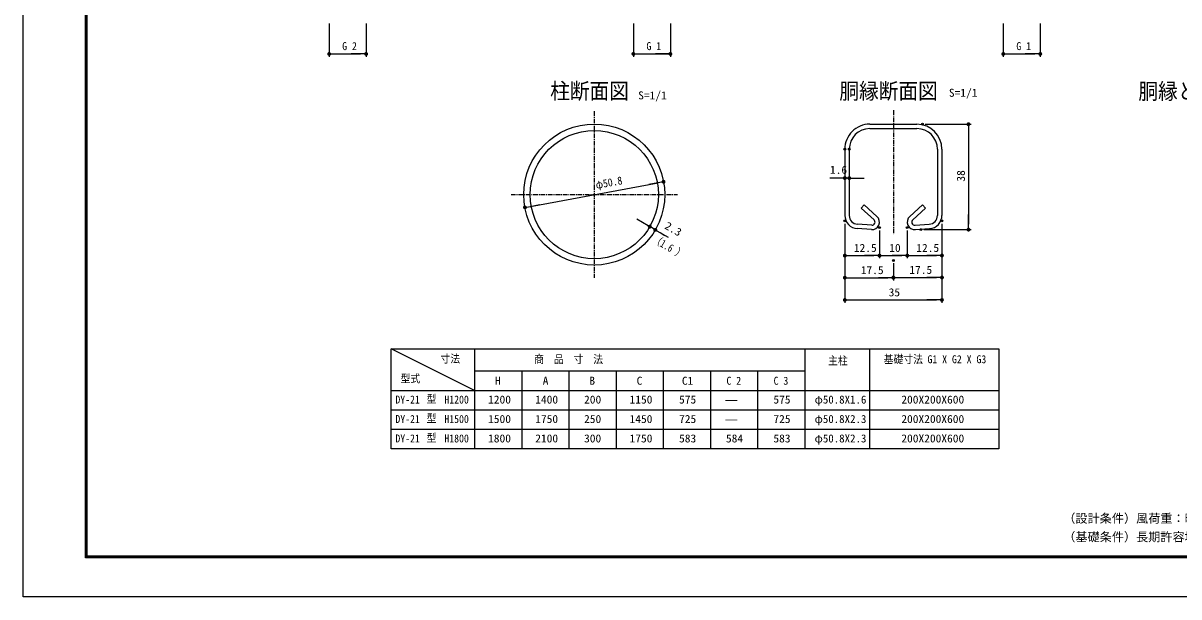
# Model space of a CAD drawing. Units: millimetres, scale not verified. Extents: x -5012 to 5012, y -3544 to 3544.
# Drawn here: x -5012 to 1237, y -3544 to -443 of the extents above; entities that cross this region are included whole.
import ezdxf
from ezdxf.enums import TextEntityAlignment as Align

# ---------------------------------------------------------------- set-up
doc = ezdxf.new("R2010")
doc.units = ezdxf.units.MM
doc.header["$LTSCALE"] = 20
doc.header["$PDMODE"] = 32
doc.header["$PDSIZE"] = 10
doc.linetypes.add('USER2', pattern=[2, 1.25, -0.25, 0.25, -0.25])
for name, color, linetype, lineweight in [('0-0_5寸法', 1, 'Continuous', 25), ('0-4_6文字', 1, 'Continuous', 25), ('0-5_9断面', 7, 'Continuous', 25), ('0-A_0', 7, 'Continuous', 25), ('1-0_D-TTL-TXT', 2, 'Continuous', 25)]:
    doc.layers.add(name, color=color, linetype=linetype, lineweight=lineweight)
doc.layers.add('0-1_DEFPOINTS', color=7, linetype='Continuous')
doc.styles.add('ＭＳ ゴシック', font='')
doc.styles.get('ＭＳ ゴシック').set_extended_font_data('MS Gothic')

# ---------------------------------------------------------------- blocks, each defined once
blk = doc.blocks.new('M1')
at = {"layer": '0-0_5寸法'}
blk.add_line((-7, 0), (-54.01, 0), dxfattribs=at)
for points in [[(7, 0), (-7, 0), (-6.94, 0.88)], [(0, 0), (-6.94, -0.88), (-7, 0)], [(0, 0), (-7, 0), (7, 0)], [(6.94, 0.88), (-6.94, 0.88), (-6.78, 1.74)], [(7, 0), (-6.94, 0.88), (6.94, 0.88)], [(0, 0), (-6.78, -1.74), (-6.94, -0.88)], [(6.51, 2.58), (-6.78, 1.74), (-6.51, 2.58)], [(6.78, 1.74), (-6.78, 1.74), (6.51, 2.58)], [(6.94, 0.88), (-6.78, 1.74), (6.78, 1.74)], [(0, 0), (-6.51, -2.58), (-6.78, -1.74)], [(6.51, 2.58), (-6.51, 2.58), (-6.13, 3.37)], [(0, 0), (-6.13, -3.37), (-6.51, -2.58)], [(6.13, 3.37), (-6.13, 3.37), (-5.66, 4.11)], [(6.51, 2.58), (-6.13, 3.37), (6.13, 3.37)], [(0, 0), (-5.66, -4.11), (-6.13, -3.37)], [(5.66, 4.11), (-5.66, 4.11), (-5.1, 4.79)], [(6.13, 3.37), (-5.66, 4.11), (5.66, 4.11)], [(0, 0), (-5.1, -4.79), (-5.66, -4.11)], [(5.1, 4.79), (-5.1, 4.79), (-4.46, 5.39)], [(5.66, 4.11), (-5.1, 4.79), (5.1, 4.79)], [(0, 0), (-4.46, -5.39), (-5.1, -4.79)], [(3.75, 5.91), (-4.46, 5.39), (-3.75, 5.91)], [(4.46, 5.39), (-4.46, 5.39), (3.75, 5.91)], [(5.1, 4.79), (-4.46, 5.39), (4.46, 5.39)], [(0, 0), (-3.75, -5.91), (-4.46, -5.39)], [(3.75, 5.91), (-3.75, 5.91), (-2.98, 6.33)], [(0, 0), (-2.98, -6.33), (-3.75, -5.91)], [(2.98, 6.33), (-2.98, 6.33), (-2.16, 6.66)], [(3.75, 5.91), (-2.98, 6.33), (2.98, 6.33)], [(0, 0), (-2.16, -6.66), (-2.98, -6.33)], [(2.16, 6.66), (-2.16, 6.66), (-1.31, 6.88)], [(2.98, 6.33), (-2.16, 6.66), (2.16, 6.66)], [(0, 0), (-1.31, -6.88), (-2.16, -6.66)], [(1.31, 6.88), (-1.31, 6.88), (-0.44, 6.99)], [(2.16, 6.66), (-1.31, 6.88), (1.31, 6.88)], [(0, 0), (-0.44, -6.99), (-1.31, -6.88)], [(1.31, 6.88), (-0.44, 6.99), (0.44, 6.99)], [(0, 0), (0.44, -6.99), (-0.44, -6.99)], [(6.94, -0.88), (0, 0), (7, 0)], [(6.78, -1.74), (0, 0), (6.94, -0.88)], [(6.51, -2.58), (0, 0), (6.78, -1.74)], [(6.13, -3.37), (0, 0), (6.51, -2.58)], [(5.66, -4.11), (0, 0), (6.13, -3.37)], [(5.1, -4.79), (0, 0), (5.66, -4.11)], [(4.46, -5.39), (0, 0), (5.1, -4.79)], [(3.75, -5.91), (0, 0), (4.46, -5.39)], [(2.98, -6.33), (0, 0), (3.75, -5.91)], [(2.16, -6.66), (0, 0), (2.98, -6.33)], [(1.31, -6.88), (0, 0), (2.16, -6.66)], [(0.44, -6.99), (0, 0), (1.31, -6.88)]]:
    blk.add_solid(points, dxfattribs=at)

msp = doc.modelspace()

# ---------------------------------------------------------------- linework, layer by layer
at = {"layer": '0-0_5寸法'}
for p, q in [((-3357.47, -445.64), (-3357.47, -625)), ((-3157.47, -445.64), (-3157.47, -625)), ((-1712.54, -445.64), (-1712.54, -625)), ((-1512.54, -445.64), (-1512.54, -625)), ((287.46, -445.64), (287.46, -625)), ((487.46, -445.64), (487.46, -625)), ((-3327.47, -610), (-3187.47, -610)), ((-1682.54, -610), (-1517.54, -610)), ((317.46, -610), (457.46, -610)), ((-134.26, -989.41), (114.37, -989.41)), ((99.37, -1019.41), (99.37, -1529.35)), ((-569.26, -1139.42), (-569.26, -1295.9)), ((-545.26, -1139.42), (-545.26, -1295.9)), ((-2269.16, -1433.6), (-1578.83, -1306.15)), ((-599.26, -1280.9), (-629.26, -1280.9)), ((-545.26, -1280.9), (-569.26, -1280.9)), ((-515.26, -1280.9), (-485.26, -1280.9)), ((-1640.81, -1533.38), (-1666.79, -1518.38)), ((-1594.04, -1560.38), (-1614.83, -1548.38)), ((-569.26, -1527.17), (-569.26, -1954.31)), ((-569.26, -1527.17), (-569.26, -1714.31)), ((-569.26, -1527.17), (-569.26, -1834.31)), ((-142.86, -1559.35), (114.37, -1559.35)), ((-44.26, -1527.17), (-44.26, -1714.31)), ((-44.26, -1527.17), (-44.26, -1832.9)), ((-44.26, -1527.17), (-44.26, -1954.31)), ((-1584.95, -1565.63), (-1523.89, -1600.89)), ((-1568.06, -1575.38), (-1542.08, -1590.38)), ((-381.76, -1563.41), (-381.76, -1714.31)), ((-381.76, -1563.41), (-381.76, -1714.31)), ((-231.76, -1563.41), (-231.76, -1714.31)), ((-231.76, -1563.41), (-231.76, -1714.31)), ((-539.26, -1699.31), (-411.76, -1699.31)), ((-351.76, -1699.31), (-261.76, -1699.31)), ((-306.76, -1741.34), (-306.76, -1832.9)), ((-306.76, -1741.34), (-306.76, -1834.31)), ((-201.76, -1699.31), (-74.26, -1699.31)), ((-539.26, -1819.31), (-336.76, -1819.31)), ((-276.76, -1817.9), (-74.26, -1817.9)), ((-539.26, -1939.31), (-74.26, -1939.31))]:
    msp.add_line(p, q, dxfattribs=at)
for points in [[(-1604.43, -1558.85), (-1593.6, -1570.87), (-1604.54, -1560.16)], [(-1604.54, -1560.16), (-1594.92, -1570.84), (-1604.48, -1561.48)], [(-1604.54, -1560.16), (-1593.6, -1570.87), (-1594.92, -1570.84)], [(-1604.48, -1561.48), (-1596.22, -1570.65), (-1604.26, -1562.78)], [(-1604.48, -1561.48), (-1594.92, -1570.84), (-1596.22, -1570.65)], [(-1604.15, -1557.56), (-1592.29, -1570.73), (-1604.43, -1558.85)], [(-1604.43, -1558.85), (-1592.29, -1570.73), (-1593.6, -1570.87)], [(-1603.72, -1556.31), (-1591.01, -1570.43), (-1604.15, -1557.56)], [(-1604.15, -1557.56), (-1591.01, -1570.43), (-1592.29, -1570.73)], [(-1603.13, -1555.13), (-1589.77, -1569.97), (-1603.72, -1556.31)], [(-1603.72, -1556.31), (-1589.77, -1569.97), (-1591.01, -1570.43)], [(-1602.4, -1554.03), (-1594.04, -1560.38), (-1603.13, -1555.13)], [(-1603.13, -1555.13), (-1588.6, -1569.36), (-1589.77, -1569.97)], [(-1594.04, -1560.38), (-1588.6, -1569.36), (-1603.13, -1555.13)], [(-1601.54, -1553.03), (-1594.04, -1560.38), (-1602.4, -1554.03)], [(-1600.56, -1552.15), (-1594.04, -1560.38), (-1601.54, -1553.03)], [(-1599.48, -1551.4), (-1584.95, -1565.63), (-1600.56, -1552.15)], [(-1600.56, -1552.15), (-1584.95, -1565.63), (-1594.04, -1560.38)], [(-1598.31, -1550.79), (-1584.95, -1565.63), (-1599.48, -1551.4)], [(-1597.08, -1550.33), (-1584.36, -1564.45), (-1598.31, -1550.79)], [(-1598.31, -1550.79), (-1584.36, -1564.45), (-1584.95, -1565.63)], [(-1595.79, -1550.03), (-1583.93, -1563.2), (-1597.08, -1550.33)], [(-1597.08, -1550.33), (-1583.93, -1563.2), (-1584.36, -1564.45)], [(-1594.48, -1549.89), (-1583.65, -1561.92), (-1595.79, -1550.03)], [(-1595.79, -1550.03), (-1583.65, -1561.92), (-1583.93, -1563.2)], [(-1594.48, -1549.89), (-1583.54, -1560.6), (-1583.65, -1561.92)], [(-1593.16, -1549.92), (-1583.54, -1560.6), (-1594.48, -1549.89)], [(-1594.04, -1560.38), (-1587.52, -1568.61), (-1588.6, -1569.36)], [(-1594.04, -1560.38), (-1586.54, -1567.73), (-1587.52, -1568.61)], [(-1584.95, -1565.63), (-1586.54, -1567.73), (-1594.04, -1560.38)], [(-1593.16, -1549.92), (-1583.6, -1559.28), (-1583.54, -1560.6)], [(-1591.86, -1550.11), (-1583.6, -1559.28), (-1593.16, -1549.92)], [(-1591.86, -1550.11), (-1583.82, -1557.98), (-1583.6, -1559.28)], [(-1590.59, -1550.47), (-1583.82, -1557.98), (-1591.86, -1550.11)], [(-1590.59, -1550.47), (-1584.2, -1556.72), (-1583.82, -1557.98)], [(-1589.37, -1550.98), (-1584.2, -1556.72), (-1590.59, -1550.47)], [(-1589.37, -1550.98), (-1584.74, -1555.52), (-1584.2, -1556.72)], [(-1588.23, -1551.64), (-1584.74, -1555.52), (-1589.37, -1550.98)], [(-1588.23, -1551.64), (-1585.42, -1554.39), (-1584.74, -1555.52)], [(-1587.18, -1552.43), (-1585.42, -1554.39), (-1588.23, -1551.64)], [(-1587.18, -1552.43), (-1586.24, -1553.36), (-1585.42, -1554.39)], [(-1604.26, -1562.78), (-1597.49, -1570.3), (-1603.88, -1564.04)], [(-1604.26, -1562.78), (-1596.22, -1570.65), (-1597.49, -1570.3)], [(-1603.88, -1564.04), (-1598.71, -1569.79), (-1603.35, -1565.25)], [(-1603.88, -1564.04), (-1597.49, -1570.3), (-1598.71, -1569.79)], [(-1603.35, -1565.25), (-1599.85, -1569.13), (-1602.66, -1566.37)], [(-1603.35, -1565.25), (-1598.71, -1569.79), (-1599.85, -1569.13)], [(-1602.66, -1566.37), (-1600.9, -1568.33), (-1601.84, -1567.41)], [(-1602.66, -1566.37), (-1599.85, -1569.13), (-1600.9, -1568.33)], [(-1584.95, -1565.63), (-1585.68, -1566.73), (-1586.54, -1567.73)]]:
    msp.add_solid(points, dxfattribs=at)
at = {"layer": '0-1_DEFPOINTS'}
for p in [(-149.26, -989.41), (-569.26, -1124.42), (-545.26, -1124.42), (-569.26, -1280.9), (-569.26, -1512.17), (-381.76, -1548.41), (-231.76, -1548.41), (-157.86, -1559.35), (-44.26, -1512.17), (99.37, -1559.35), (-381.76, -1699.31), (-306.76, -1726.34), (-231.76, -1699.31), (-44.26, -1699.31), (-306.76, -1819.31), (-44.26, -1817.9), (-44.26, -1939.31)]:
    msp.add_point(p, dxfattribs=at)
at = {"layer": '0-4_6文字'}
for p, q in [((-2571.13, -2428.18), (-3021.13, -2203.18)), ((-2571.13, -2203.18), (-2571.13, -2743.18)), ((-786.13, -2203.18), (-786.13, -2743.18)), ((-436.13, -2203.18), (-436.13, -2743.18)), ((-2571.13, -2323.18), (-786.13, -2323.18)), ((-2316.13, -2323.18), (-2316.13, -2743.18)), ((-2061.13, -2323.18), (-2061.13, -2743.18)), ((-1806.13, -2323.18), (-1806.13, -2743.18)), ((-1551.13, -2323.18), (-1551.13, -2743.18)), ((-1296.13, -2323.18), (-1296.13, -2743.18)), ((-1041.13, -2323.18), (-1041.13, -2743.18)), ((-3021.13, -2428.18), (263.87, -2428.18)), ((-3021.13, -2533.18), (263.87, -2533.18)), ((-3021.13, -2638.18), (263.87, -2638.18))]:
    msp.add_line(p, q, dxfattribs=at)
msp.add_lwpolyline([(-3021.13, -2743.18), (-3021.13, -2203.18), (263.87, -2203.18), (263.87, -2743.18)], close=True, dxfattribs=at)
at = {"layer": '0-5_9断面', "color": 1, "linetype": 'USER2'}
for p, q in [((-1924, -919.84), (-1924, -1819.88)), ((-306.76, -913.7), (-306.76, -1584.53)), ((-2373.99, -1369.88), (-1473.99, -1369.88))]:
    msp.add_line(p, q, dxfattribs=at)
at = {"layer": '0-5_9断面'}
for p, q in [((-434.26, -989.41), (-179.26, -989.41)), ((-434.26, -1013.42), (-179.26, -1013.42)), ((-569.26, -1124.42), (-569.26, -1482.17)), ((-545.26, -1124.42), (-545.26, -1482.17)), ((-68.26, -1124.42), (-68.26, -1482.17)), ((-44.26, -1124.42), (-44.26, -1482.17)), ((-465.02, -1425.17), (-481.08, -1443)), ((-395.34, -1487.91), (-465.02, -1425.17)), ((-218.19, -1487.91), (-148.5, -1425.17)), ((-148.5, -1425.17), (-132.44, -1443)), ((-411.4, -1505.75), (-481.08, -1443)), ((-202.12, -1505.74), (-132.44, -1443)), ((-425.66, -1559.35), (-502.28, -1553.99)), ((-423.99, -1535.41), (-500.61, -1530.05)), ((-189.53, -1535.41), (-112.91, -1530.06)), ((-187.86, -1559.35), (-111.24, -1553.99))]:
    msp.add_line(p, q, dxfattribs=at)
for radius in [381, 346.5]:
    msp.add_circle((-1924, -1369.88), radius, dxfattribs=at)
for centre, radius, start, end in [((-434.26, -1124.42), 135, 90, 180.00027), ((-179.26, -1124.42), 135, 0, 90), ((-434.26, -1124.42), 111, 90, 179.99992), ((-179.26, -1124.42), 111, 0, 90), ((-497.26, -1482.17), 72, 179.99992, 266.00031), ((-497.26, -1482.17), 48, 179.99992, 266.00031), ((-422.81, -1518.41), 41.04, 265.99988, 48.00021), ((-190.72, -1518.41), 41.04, 131.99995, 274.00082), ((-116.26, -1482.17), 48, 274.0003, 0.00055), ((-116.26, -1482.17), 72, 274.0003, 0.00037), ((-422.81, -1518.41), 17.04, 266.00006, 47.99994), ((-190.72, -1518.41), 17.04, 131.99997, 274.00079)]:
    msp.add_arc(centre, radius, start, end, dxfattribs=at)
at = {"layer": '0-A_0', "color": 3}
msp.add_lwpolyline([(-5011.88, 3543.75), (5011.87, 3543.75), (5011.87, -3543.75), (-5011.88, -3543.75)], close=True, dxfattribs=at)
at = {"layer": '0-A_0'}
for points in [[(-4674.38, 3332.81), (4674.37, 3332.81), (4674.37, -3332.81), (-4674.38, -3332.81)], [(-4672.27, 3330.7), (4672.27, 3330.7), (4672.27, -3330.7), (-4672.27, -3330.7)], [(-4670.16, 3328.59), (4670.16, 3328.59), (4670.16, -3328.59), (-4670.16, -3328.59)], [(-4668.05, 3326.48), (4668.05, 3326.48), (4668.05, -3326.48), (-4668.05, -3326.48)], [(-4665.94, 3324.37), (4665.94, 3324.37), (4665.94, -3324.38), (-4665.94, -3324.38)]]:
    msp.add_lwpolyline(points, close=True, dxfattribs=at)

# ---------------------------------------------------------------- block references
at = {"layer": '0-0_5寸法', "xscale": 1.5, "yscale": 1.5}
for p, rotation in [((-3357.47, -610), 180), ((-1712.54, -610), 180), ((287.46, -610), 180), ((99.37, -989.41), 90), ((-1549.33, -1300.71), 10.46007), ((-545.26, -1280.9), 180), ((-2298.66, -1439.05), 190.46007), ((-1623.92, -1543.13), 330), ((99.37, -1559.35), 270), ((-569.26, -1699.31), 180), ((-381.76, -1699.31), 180), ((-231.76, -1699.31), 180), ((-569.26, -1819.31), 180), ((-306.76, -1817.9), 180), ((-569.26, -1939.31), 180)]:
    msp.add_blockref('M1', p, dxfattribs=dict(at, rotation=rotation))
for p in [(-3157.47, -610), (-1512.54, -610), (487.46, -610), (-569.26, -1280.9), (-381.76, -1699.31), (-231.76, -1699.31), (-44.26, -1699.31), (-306.76, -1819.31), (-44.26, -1817.9), (-44.26, -1939.31)]:
    msp.add_blockref('M1', p, dxfattribs=at)

# ---------------------------------------------------------------- texts
at = {"layer": '0-0_5寸法', "color": 3, "style": 'ＭＳ ゴシック'}
for s, width, p in [('G 2', 0.9, (-3286.83, -602.17)), ('G 1', 0.9, (-1641.9, -602.17)), ('G 1', 0.9, (358.1, -602.17)), ('1.6', 1.05, (-649.57, -1270.63)), ('12.5', 1.05, (-520.51, -1692.64)), ('10', 1.05, (-329.26, -1692.64)), ('12.5', 1.05, (-183.01, -1692.64)), ('17.5', 1.05, (-483.01, -1812.64)), ('17.5', 1.05, (-220.51, -1811.23)), ('35', 1.05, (-332.26, -1932.64)), ('寸法', 0.9, (-2755.41, -2291.46)), ('商\u3000品\u3000寸\u3000法', 0.9, (-2248.06, -2294.28)), ('主柱', 0.9, (-659.73, -2302.22)), ('基礎寸法', 0.9, (-359.23, -2294.28)), ('G1 X G2 X G3', 0.9, (-122.51, -2294.28)), ('型式', 0.9, (-2971.11, -2398.73)), ('H', 1.05, (-2460.58, -2410.43)), ('A', 1.05, (-2202.58, -2410.43)), ('B', 1.05, (-1950.58, -2410.43)), ('C', 1.05, (-1694.83, -2410.43)), ('C1', 1.05, (-1450.33, -2410.43)), ('C 2', 0.9, (-1209.28, -2410.43)), ('C 3', 0.9, (-954.28, -2410.43)), ('DY-21     H1200', 0.9, (-2999.31, -2512.16)), ('型', 0.9, (-2830.3, -2508.94)), ('1200', 1.05, (-2498, -2512.16)), ('1400', 1.05, (-2243, -2512.16)), ('200', 1.05, (-1979, -2512.16)), ('1150', 1.05, (-1733, -2512.16)), ('575', 1.05, (-1465.39, -2512.16)), ('-', 3.8, (-1239.2, -2512.16)), ('575', 1.05, (-955.39, -2512.16)), ('200X200X600', 1.05, (-263.7, -2512.16)), ('DY-21     H1500', 0.9, (-2999.31, -2617.16)), ('型', 0.9, (-2830.3, -2613.94)), ('1500', 1.05, (-2498, -2617.16)), ('1750', 1.05, (-2243, -2617.16)), ('250', 1.05, (-1979, -2617.16)), ('1450', 1.05, (-1733, -2617.16)), ('725', 1.05, (-1465.39, -2617.16)), ('725', 1.05, (-955.39, -2617.16)), ('200X200X600', 1.05, (-263.7, -2617.16)), ('-', 3.8, (-1239.2, -2617.16)), ('DY-21     H1800', 0.9, (-2999.31, -2722.16)), ('型', 0.9, (-2830.3, -2718.94)), ('1800', 1.05, (-2498, -2722.16)), ('2100', 1.05, (-2243, -2722.16)), ('300', 1.05, (-1979, -2722.16)), ('1750', 1.05, (-1733, -2722.16)), ('583', 1.05, (-1465.39, -2722.16)), ('584', 1.05, (-1211.89, -2722.16)), ('583', 1.05, (-955.39, -2722.16)), ('200X200X600', 1.05, (-263.7, -2722.16))]:
    msp.add_text(s, height=43.26, dxfattribs=dict(at, width=width)).set_placement(p, align=Align.BOTTOM_LEFT)
for s, height, rotation, width, p in [('38', 43.26, 90, 1.05, (92.69, -1299.88)), ('φ50.8', 43.26, 10.46, 0.9, (-1910.21, -1352.36)), ('2.3', 43.26, 330, 1.05, (-1553.97, -1562.44)), ('（1.6 ）', 43.3, 330, 0.8, (-1621.15, -1634.53))]:
    msp.add_text(s, height=height, rotation=rotation, dxfattribs=dict(at, width=width)).set_placement(p, align=Align.BOTTOM_LEFT)
for s, p in [('φ50.8X1.6', (-732.78, -2512.16)), ('φ50.8X2.3', (-732.78, -2617.16)), ('φ50.8X2.3', (-732.78, -2722.16))]:
    msp.add_text(s, height=43.26, dxfattribs=at).set_placement(p, align=Align.BOTTOM_LEFT)
at = {"layer": '0-4_6文字', "color": 7, "style": 'ＭＳ ゴシック'}
for s, height, width, p in [('柱断面図', 86.66, 0.9, (-2162.36, -879.65)), ('S=1/1', 43.26, 1.05, (-1686.54, -868.44)), ('胴縁断面図', 86.66, 0.9, (-598.76, -879.74)), ('S=1/1', 43.26, 1.05, (-6.71, -854.4)), ('胴縁と金網取付断面図', 86.66, 0.9, (1017.91, -880.75))]:
    msp.add_text(s, height=height, dxfattribs=dict(at, width=width)).set_placement(p, align=Align.BOTTOM_LEFT)
at = {"layer": '1-0_D-TTL-TXT', "color": 7, "style": 'ＭＳ ゴシック'}
for s, p in [('（設計条件）風荷重：昭和57年改正 建築基準法・同施行令に基づく風圧力に準拠。', (611.77, -3157.98)), ('（基礎条件）長期許容地耐力98kN/㎡の場合。', (611.77, -3257.98))]:
    msp.add_text(s, height=48.11, dxfattribs=at).set_placement(p, align=Align.BOTTOM_LEFT)

doc.saveas('drawing.dxf')
